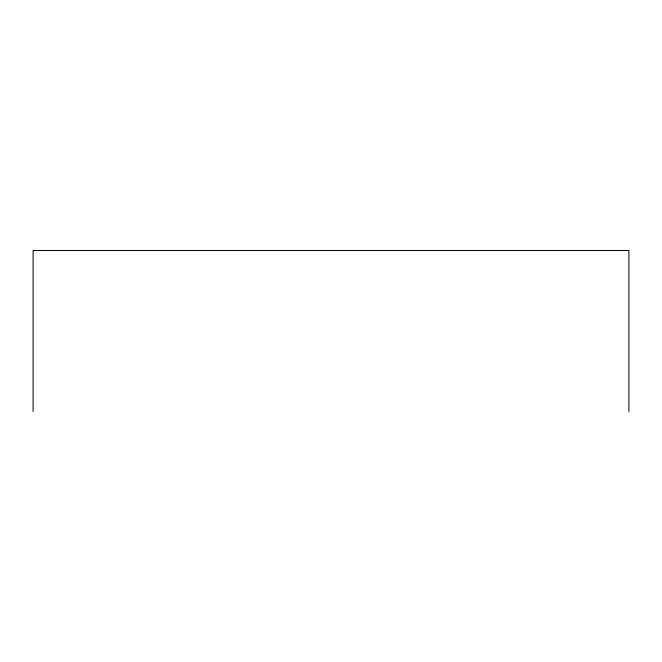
<?xml version="1.0" encoding="UTF-8"?>
<svg xmlns="http://www.w3.org/2000/svg" width="662" height="662" viewBox="0 0 662 662"><rect width="100%" height="100%" fill="white"/><g stroke="black" fill="none" stroke-linecap="round" stroke-linejoin="round"><path stroke-width="0.99" d="M628.9 411.516L628.9 250.484L33.1 250.484L33.1 411.516"/></g></svg>
